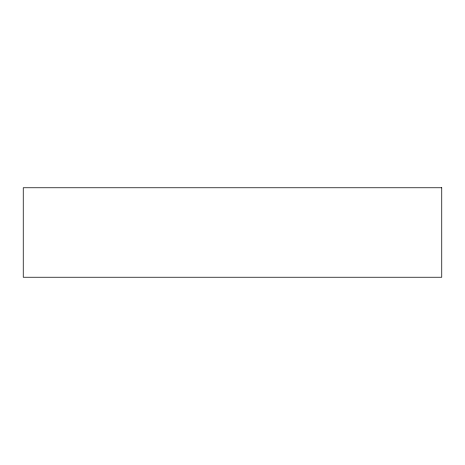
<?xml version="1.0" encoding="UTF-8"?>
<svg xmlns="http://www.w3.org/2000/svg" width="465" height="465" viewBox="0 0 465 465"><rect width="100%" height="100%" fill="white"/><g stroke="black" fill="none" stroke-linecap="round" stroke-linejoin="round"><path stroke-width="0.7" d="M441.75 187.761L23.25 187.761L23.25 277.239L441.75 277.239L441.744 187.761"/></g></svg>
